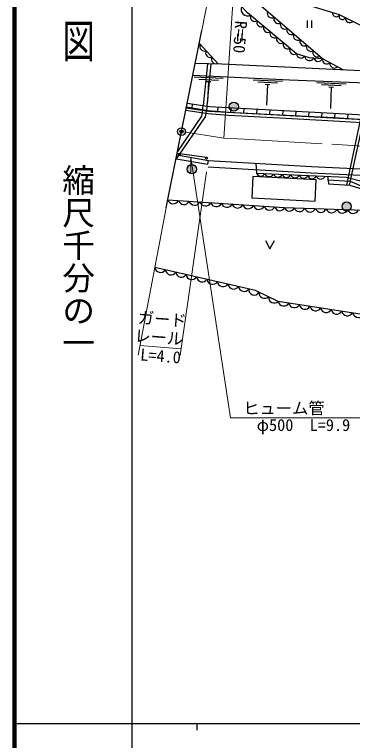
# Model space of a CAD drawing. Units: millimetres at full size, sheet at 1:1000; details may follow other scales. Extents: x 40000 to 680000, y 20000 to 380000.
# Drawn here: x 40000 to 91888, y 202409 to 313955 of the extents above; entities that cross this region are included whole.
import ezdxf
from ezdxf.enums import TextEntityAlignment as Align

# ---------------------------------------------------------------- set-up
doc = ezdxf.new("R2010")
doc.units = ezdxf.units.MM
doc.header["$LTSCALE"] = 1000
doc.header["$PDMODE"] = 32
doc.header["$PDSIZE"] = 500
doc.linetypes.add('CHAIN', pattern=[18.5, 12, -1.5, 3.5, -1.5])
for name, color, linetype, lineweight in [('M-BGD', 7, 'Continuous', 25), ('M-BMK', 2, 'CHAIN', 13), ('M-BMK-OTRS', 5, 'Continuous', 25), ('M-BMK-SRVR', 3, 'Continuous', 25), ('M-STR-HTXT', 7, 'Continuous', 13), ('M-TTL', 2, 'Continuous', 140), ('M-TTL-BAND', 7, 'Continuous', 25)]:
    doc.layers.add(name, color=color, linetype=linetype, lineweight=lineweight)
doc.layers.add('M-OTRS', color=6, linetype='Continuous')
doc.styles.add('@ＭＳ ゴシック', font='')
doc.styles.add('ＭＳ ゴシック', font='')
doc.styles.get('@ＭＳ ゴシック').set_extended_font_data('@MS Gothic')
doc.styles.get('ＭＳ ゴシック').set_extended_font_data('MS Gothic')

msp = doc.modelspace()

# ---------------------------------------------------------------- hatches: boundary and pattern name
at = {"layer": 'M-BGD'}
for points in [[(72969, 299783, -1), (74369, 299783, -0.41421), (73669, 299083, -0.41421)], [(66526, 290190, -1), (67926, 290190, -0.41421), (67226, 289490, -0.41421)], [(90310, 284460, -1), (91710, 284460, -0.41421), (91010, 283760, -0.41421)]]:
    msp.add_hatch(color=256, dxfattribs=at).paths.add_polyline_path(points)

# ---------------------------------------------------------------- linework, layer by layer
for p, q in [((84930, 313036), (84930, 311918)), ((85597, 313036), (85597, 311918)), ((74237, 310970), (74237, 309852)), ((74903, 310970), (74903, 309852)), ((71258, 306360), (68367, 309564)), ((69622, 306393), (68980, 299967)), ((69564, 299874), (70188, 306381)), ((72059, 304104), (67564, 304311)), ((71296, 303838), (68299, 303977)), ((70134, 303592), (69434, 303624)), ((69784, 303608), (69644, 300573)), ((81133, 303685), (76638, 303892)), ((80370, 303420), (77373, 303558)), ((90904, 303274), (86407, 303461)), ((79207, 303173), (78508, 303205)), ((78858, 303189), (78711, 300005)), ((90142, 303005), (87144, 303130)), ((88980, 302753), (88281, 302782)), ((88631, 302768), (88495, 299502)), ((93868, 301634), (90953, 287753)), ((67242, 299504), (67358, 300226)), ((91425, 287721), (94292, 300950)), ((68874, 299243), (68980, 299967)), ((71208, 299016), (71246, 299746)), ((73205, 298909), (73244, 299640)), ((75202, 298803), (75241, 299534)), ((77199, 298697), (77238, 299427)), ((79196, 298591), (79235, 299321)), ((81193, 298485), (81232, 299215)), ((83191, 298379), (83229, 299109)), ((85188, 298273), (85227, 299003)), ((87185, 298166), (87224, 298897)), ((89182, 298060), (89221, 298791)), ((91179, 297954), (91218, 298684)), ((64924, 292386), (69788, 291549)), ((64978, 292657), (69483, 292015)), ((64807, 291802), (69687, 290962)), ((69687, 290962), (69788, 291549))]:
    msp.add_line(p, q, dxfattribs=at)
for points in [[(90439, 305438), (87265, 307162), (77851, 315239), (73962, 321365), (72893, 326822)], [(96680, 310547), (89890, 313931), (85051, 315416), (80470, 319071), (78669, 322015), (78273, 324440)], [(87265, 307162), (85299, 307325), (83284, 307921), (75775, 314220), (70366, 319927)], [(94767, 305281), (94259, 305251), (71836, 306348), (67739, 306431)], [(67377, 304626), (82237, 303940), (93986, 303451)], [(66522, 300359), (69923, 299816), (93667, 298554)], [(69564, 299874), (69288, 298222), (64807, 291802)], [(68874, 299243), (68723, 298338), (65032, 292924)], [(182056, 281474), (170107, 278440), (166462, 277921), (163967, 277739), (159968, 277835), (154989, 278399), (151150, 279345), (144392, 281993), (137584, 284919), (132833, 286808), (116113, 293883), (112339, 295060), (109241, 295807), (105772, 296372), (101420, 296861), (96763, 297090), (89038, 297594), (80731, 298036), (72837, 298432), (69689, 298693), (66294, 299222)], [(181938, 281938), (170014, 278910), (166410, 278397), (163956, 278218), (160001, 278313), (155073, 278872), (151296, 279803), (144574, 282437), (137768, 285362), (133015, 287251), (116278, 294334), (112466, 295522), (109336, 296277), (105838, 296846), (101459, 297339), (96790, 297569), (89066, 298072), (80756, 298515), (72869, 298911), (69746, 299169), (66368, 299695)], [(66378, 299642), (69846, 299088), (93619, 297824)], [(69788, 291549), (85575, 290626), (95316, 290145), (102007, 289768), (107847, 288932), (111413, 288041), (114722, 287034), (119353, 284992), (126069, 282274), (134704, 278718), (141430, 275765), (143822, 274651), (147283, 273454), (150782, 272351), (154032, 271739), (157902, 271150), (160660, 270958), (163386, 270914), (166223, 271038), (169048, 271253), (171578, 271588), (174877, 272342)], [(69731, 290573), (85523, 289650), (95265, 289169), (101910, 288794), (107659, 287971), (111152, 287099), (114381, 286116), (118972, 284092), (125700, 281369), (134321, 277818), (135658, 277232)], [(77049, 291125), (77137, 289597), (90940, 288943), (93743, 288250), (96448, 287096)], [(96441, 286190), (91571, 288304), (88155, 288479), (88155, 289075)], [(88155, 288479), (88182, 287936), (91501, 287716), (96441, 286190)], [(63544, 285502), (81379, 284321), (96740, 283807), (96769, 275647), (95573, 267887), (92730, 267976), (80488, 269876), (77018, 271571), (61541, 275091)], [(78510, 279257), (79225, 277962), (79941, 279257)]]:
    msp.add_lwpolyline(points, dxfattribs=at)
msp.add_lwpolyline([(76418, 285783), (86171, 285279), (86339, 288543), (76586, 289046)], close=True, dxfattribs=at)
for centre, radius in [((73669, 299783), 700), ((65323, 292456), 150), ((69462, 291867), 150), ((67226, 290190), 700), ((91010, 284460), 700)]:
    msp.add_circle(centre, radius, dxfattribs=at)
for centre, radius, start, end in [((75783, 314724), 990, 154.28432, 296.77099), ((76887, 313600), 700, 160.00242, 300.00242), ((79505, 314136), 700, 159.36946, 299.36946), ((80503, 313279), 700, 159.36946, 299.36946), ((89384, 314184), 565, 172.43478, 333.44844), ((90332, 313688), 505, 151.24573, 335.76661), ((91488, 313402), 700, 173.50616, 313.50616), ((77894, 312755), 700, 160.00242, 300.00242), ((81502, 312422), 700, 159.36946, 299.36946), ((78902, 311909), 700, 160.00242, 300.00242), ((79910, 311064), 700, 160.00242, 300.00242), ((82500, 311565), 700, 159.36946, 299.36946), ((80918, 310218), 700, 160.00242, 300.00242), ((83499, 310709), 700, 159.36946, 299.36946), ((69159, 309044), 700, 152.06422, 292.06422), ((81926, 309372), 700, 160.00242, 300.00242), ((84497, 309852), 700, 159.36946, 299.36946), ((85495, 308995), 700, 159.36946, 299.36946), ((70040, 308067), 700, 152.06422, 292.06422), ((82934, 308527), 700, 160.00242, 300.00242), ((83982, 307964), 700, 183.54587, 323.54587), ((86494, 308139), 700, 159.36946, 299.36946), ((70922, 307090), 700, 152.06422, 292.06422), ((85293, 307629), 752, 186.19035, 331.55131), ((86629, 307455), 700, 195.24128, 335.24128), ((87957, 307058), 700, 171.49688, 311.49688), ((89113, 306430), 700, 171.49688, 311.49688), ((77805, 289805), 700, 197.29007, 337.29007), ((79119, 289742), 700, 197.29007, 337.29007), ((80433, 289680), 700, 197.29007, 337.29007), ((81747, 289618), 700, 197.29007, 337.29007), ((83061, 289556), 700, 197.29007, 337.29007), ((84376, 289494), 700, 197.29007, 337.29007), ((85690, 289431), 700, 197.29007, 337.29007), ((87004, 289369), 700, 197.29007, 337.29007), ((64384, 285746), 875, 196.21346, 336.21346), ((66025, 285637), 875, 196.21346, 336.21346), ((67666, 285529), 875, 196.21346, 336.21346), ((69307, 285420), 875, 196.21346, 336.21346), ((70948, 285312), 875, 196.21346, 336.21346), ((72589, 285203), 875, 196.21346, 336.21346), ((74230, 285094), 875, 196.21346, 336.21346), ((75871, 284986), 875, 196.21346, 336.21346), ((77512, 284877), 875, 196.21346, 336.21346), ((79153, 284769), 875, 196.21346, 336.21346), ((80720, 284580), 784, 192.11775, 340.50746), ((82199, 284505), 764, 194.08632, 342.07808), ((83758, 284541), 875, 198.08219, 338.08219), ((85401, 284486), 875, 198.08219, 338.08219), ((87045, 284431), 875, 198.08219, 338.08219), ((88688, 284376), 875, 198.08219, 338.08219), ((90332, 284321), 875, 198.08219, 338.08219), ((91975, 284266), 875, 198.08219, 338.08219), ((62409, 275200), 875, 187.18739, 327.18739), ((64013, 274835), 875, 187.18739, 327.18739), ((65616, 274471), 875, 187.18739, 327.18739), ((67220, 274106), 875, 187.18739, 327.18739), ((68823, 273741), 875, 187.18739, 327.18739), ((70427, 273377), 875, 187.18739, 327.18739), ((72030, 273012), 875, 187.18739, 327.18739), ((73634, 272647), 875, 187.18739, 327.18739), ((75237, 272283), 875, 187.18739, 327.18739), ((76783, 271659), 824, 169.51056, 335.66867), ((78403, 271227), 875, 173.97633, 313.97633), ((79881, 270506), 875, 173.97633, 313.97633), ((81347, 270046), 875, 191.17764, 331.17764), ((82972, 269794), 875, 191.17764, 331.17764), ((84597, 269541), 875, 191.17764, 331.17764), ((86222, 269289), 875, 191.17764, 331.17764), ((87847, 269037), 875, 191.17764, 331.17764), ((89472, 268785), 875, 191.17764, 331.17764), ((91097, 268533), 875, 191.17764, 331.17764), ((92940, 268554), 1164, 202.37136, 328.11029)]:
    msp.add_arc(centre, radius, start, end, dxfattribs=at)
at = {"layer": 'M-BMK'}
msp.add_lwpolyline([(65639, 295956), (72134, 294977), (75253, 294781), (91126, 293882), (101341, 293311), (105260, 292929), (107430, 292544), (109640, 292058), (112848, 291237), (115777, 290234), (117553, 289369), (130409, 284095), (140250, 280036), (147172, 277104), (152092, 275445), (156212, 274620), (160222, 274179), (162233, 274101), (165316, 274337), (168949, 274776), (172581, 275626), (185637, 278814)], dxfattribs=at)
at = {"layer": 'M-BMK-OTRS'}
msp.add_line((63297, 284269), (68759, 311521), dxfattribs=at)
at = {"layer": 'M-BMK-SRVR'}
msp.add_circle((65639, 295956), 600, dxfattribs=at)
at = {"layer": 'M-OTRS'}
msp.add_point((65639, 295956), dxfattribs=at)
at = {"layer": 'M-STR-HTXT'}
for p, q in [((68759, 311521), (71721, 327017)), ((72134, 294977), (73720, 318659)), ((67061, 291989), (67090, 289534)), ((65444, 261541), (69453, 289776)), ((63297, 284269), (58959, 261597)), ((59242, 263078), (65593, 262596))]:
    msp.add_line(p, q, dxfattribs=at)
msp.add_lwpolyline([(67061, 291989), (73164, 251998), (99583, 251998)], dxfattribs=at)
at = {"layer": 'M-TTL'}
msp.add_line((40000, 380000), (40000, 20000), dxfattribs=at)
at = {"layer": 'M-TTL-BAND'}
for p, q in [((58000, 370000), (58000, 20000)), ((40000, 205000), (579000, 205000)), ((68000, 205000), (68000, 204000))]:
    msp.add_line(p, q, dxfattribs=at)

# ---------------------------------------------------------------- texts
at = {"layer": 'M-STR-HTXT', "style": 'ＭＳ ゴシック'}
for s, rotation, p in [('R=50', 266.168, (73347, 313086)), ('ガード', 355.664, (58834, 265975)), ('レール', 355.664, (58307, 263196)), ('L=4.0', 355.664, (59205, 260262))]:
    msp.add_text(s, height=1833, rotation=rotation, dxfattribs=at).set_placement(p, align=Align.BOTTOM_LEFT)
for s, p in [('ヒューム管', (75119, 251998)), ('φ500  L=9.9', (77179, 249411))]:
    msp.add_text(s, height=1833, dxfattribs=at).set_placement(p, align=Align.BOTTOM_LEFT)
at = {"layer": 'M-TTL-BAND', "style": '@ＭＳ ゴシック', "width": 1.4}
msp.add_text('平  面  図', height=3666, rotation=270, dxfattribs=at).set_placement((49777, 306475), align=Align.MIDDLE_RIGHT)
at = {"layer": 'M-TTL-BAND', "style": '@ＭＳ ゴシック'}
msp.add_text('縮尺千分の一', height=3666, rotation=270, dxfattribs=at).set_placement((49777, 261030), align=Align.MIDDLE_RIGHT)

doc.saveas('drawing.dxf')
